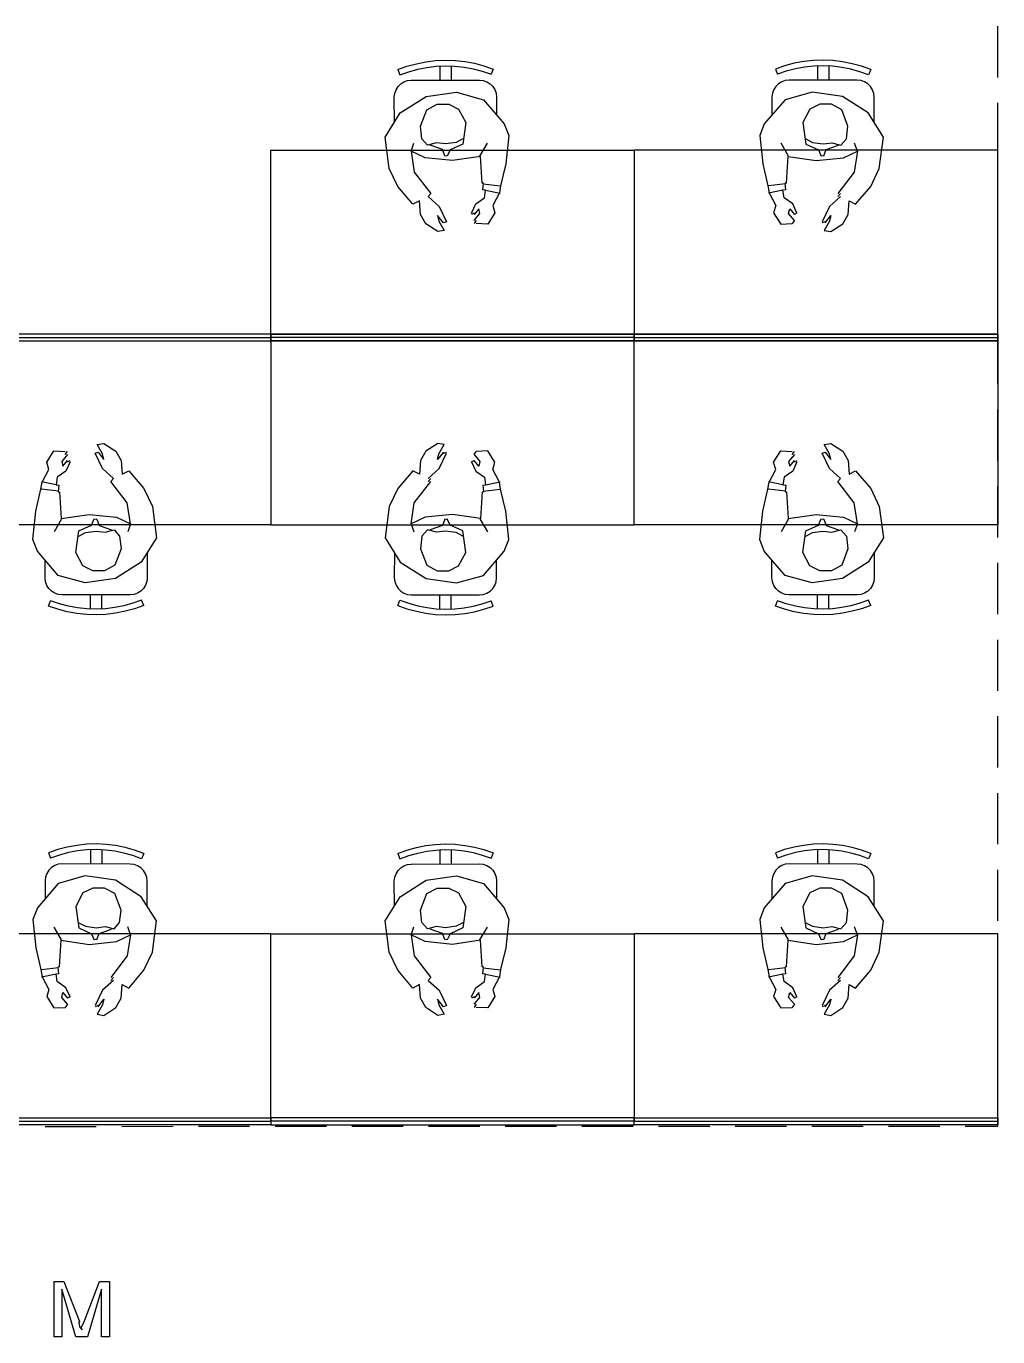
# Model space of a CAD drawing. Extents: x 0 to 23.4, y 0 to 16.5.
# Drawn here: x 6.685 to 7.807, y 8.225 to 9.739 of the extents above; entities that cross this region are included whole.
import ezdxf

# ---------------------------------------------------------------- set-up
doc = ezdxf.new("R2010")
doc.units = 0
doc.layers.get('0').update_dxf_attribs({"linetype": 'CONTINUOUS'})

msp = doc.modelspace()

# ---------------------------------------------------------------- linework, layer by layer
at = {"color": 0}
for points in [[(7.80746, 9.68001), (7.80746, 9.7391)], [(7.11431, 9.68892), (7.12489, 9.69276), (7.13579, 9.69581), (7.14686, 9.69803), (7.15804, 9.69937), (7.16932, 9.69993), (7.18061, 9.69954), (7.19185, 9.69835), (7.2029, 9.69629), (7.21382, 9.69336), (7.2245, 9.68967)], [(7.11681, 9.68283), (7.1269, 9.68653), (7.13732, 9.68946), (7.14789, 9.69157), (7.15858, 9.69288), (7.16932, 9.69336), (7.18012, 9.69303), (7.19081, 9.69185), (7.20144, 9.68989), (7.21186, 9.68713), (7.222, 9.6836)], [(7.16276, 9.69331), (7.16282, 9.67681)], [(7.17589, 9.69336), (7.17594, 9.67681)], [(7.2245, 9.68967), (7.222, 9.6836)], [(7.66069, 9.68892), (7.65013, 9.69276), (7.63926, 9.69581), (7.62819, 9.69803), (7.61697, 9.69937), (7.60568, 9.69993), (7.5944, 9.69954), (7.58322, 9.69835), (7.5721, 9.69629), (7.56119, 9.69336), (7.55057, 9.68967)], [(7.55057, 9.68967), (7.553, 9.6836)], [(7.65826, 9.68283), (7.64811, 9.68653), (7.63775, 9.68946), (7.62717, 9.69157), (7.61643, 9.69288), (7.60568, 9.69336), (7.59489, 9.69303), (7.58421, 9.69185), (7.57363, 9.68989), (7.56315, 9.68713), (7.553, 9.6836)], [(7.59913, 9.69336), (7.59907, 9.67681)], [(7.61225, 9.69331), (7.61219, 9.67681)], [(7.11029, 9.65701), (7.11079, 9.6614), (7.11225, 9.66558), (7.11458, 9.66932), (7.11768, 9.67242), (7.12142, 9.67475), (7.12554, 9.67622), (7.12993, 9.67676)], [(7.11431, 9.68892), (7.11681, 9.68283)], [(7.12993, 9.67676), (7.20865, 9.67692)], [(7.20865, 9.67692), (7.21306, 9.67643), (7.21724, 9.67497), (7.22097, 9.67264), (7.22407, 9.66954), (7.22646, 9.66581), (7.22792, 9.66163), (7.2284, 9.65728)], [(7.56635, 9.67692), (7.56196, 9.67643), (7.55778, 9.67497), (7.55404, 9.67264), (7.55094, 9.66954), (7.54861, 9.66581), (7.54715, 9.66163), (7.5466, 9.65728)], [(7.64507, 9.67676), (7.56635, 9.67692)], [(7.66471, 9.65701), (7.66422, 9.6614), (7.66282, 9.66558), (7.66043, 9.66932), (7.65733, 9.67242), (7.6536, 9.67475), (7.64947, 9.67622), (7.64507, 9.67676)], [(7.66069, 9.68892), (7.65826, 9.68283)], [(7.14714, 9.65804), (7.18212, 9.66292)], [(7.18212, 9.66292), (7.21337, 9.65424)], [(7.59289, 9.66292), (7.56168, 9.65424)], [(7.62787, 9.65804), (7.59289, 9.66292)], [(7.11035, 9.62804), (7.11029, 9.65701)], [(7.11719, 9.639), (7.14714, 9.65804)], [(7.14785, 9.64268), (7.15972, 9.64893)], [(7.15972, 9.64893), (7.17318, 9.64899)], [(7.17318, 9.64899), (7.18457, 9.64328)], [(7.21337, 9.65424), (7.23731, 9.62631)], [(7.2284, 9.65728), (7.22846, 9.63667)], [(7.56168, 9.65424), (7.53771, 9.62631)], [(7.5466, 9.65728), (7.54656, 9.63667)], [(7.60183, 9.64899), (7.59044, 9.64328)], [(7.61529, 9.64893), (7.60183, 9.64899)], [(7.62717, 9.64268), (7.61529, 9.64893)], [(7.65782, 9.639), (7.62787, 9.65804)], [(7.66465, 9.62804), (7.66471, 9.65701)], [(7.80746, 9.59147), (7.80746, 9.6505)], [(7.09978, 9.61106), (7.11719, 9.639)], [(7.14068, 9.62354), (7.14785, 9.64268)], [(7.18457, 9.64328), (7.19293, 9.62782)], [(7.59044, 9.64328), (7.58214, 9.62782)], [(7.63439, 9.62354), (7.62717, 9.64268)], [(7.67529, 9.61106), (7.65782, 9.639)], [(7.14225, 9.609), (7.14068, 9.62354)], [(7.19293, 9.62782), (7.18935, 9.60297)], [(7.23731, 9.62631), (7.24262, 9.61268)], [(7.53771, 9.62631), (7.53244, 9.61268)], [(7.58214, 9.62782), (7.58567, 9.60297)], [(7.63276, 9.609), (7.63439, 9.62354)], [(7.10449, 9.57487), (7.09978, 9.61106)], [(7.12978, 9.59489), (7.13292, 9.60411)], [(7.14871, 9.60183), (7.14225, 9.609)], [(7.15912, 9.60449), (7.14871, 9.60183)], [(7.16596, 9.59651), (7.15175, 9.60161)], [(7.16938, 9.60319), (7.15912, 9.60449)], [(7.18169, 9.60493), (7.16938, 9.60319)], [(7.18935, 9.60297), (7.17469, 9.59619)], [(7.18929, 9.60894), (7.18169, 9.60493)], [(7.20925, 9.58908), (7.21799, 9.60389)], [(7.24262, 9.61268), (7.23899, 9.58003)], [(7.53244, 9.61268), (7.53603, 9.58003)], [(7.56575, 9.58908), (7.55701, 9.60389)], [(7.58567, 9.60297), (7.60032, 9.59619)], [(7.58572, 9.60894), (7.59332, 9.60493)], [(7.59332, 9.60493), (7.60562, 9.60319)], [(7.60562, 9.60319), (7.61589, 9.60449)], [(7.60906, 9.59651), (7.62326, 9.60161)], [(7.61589, 9.60449), (7.62631, 9.60183)], [(7.62631, 9.60183), (7.63276, 9.609)], [(7.64524, 9.59489), (7.64208, 9.60411)], [(7.67057, 9.57487), (7.67529, 9.61106)], [(6.96761, 9.59603), (7.38753, 9.59603)], [(6.96761, 9.3795), (6.96761, 9.59603)], [(7.12978, 9.59489), (7.13336, 9.57047)], [(7.146, 9.58718), (7.12978, 9.59489)], [(7.17757, 9.58388), (7.146, 9.58718)], [(7.16868, 9.58951), (7.16596, 9.59651)], [(7.1715, 9.58951), (7.16868, 9.58914)], [(7.17469, 9.59619), (7.1715, 9.58914)], [(7.2099, 9.58871), (7.17757, 9.58388)], [(7.21169, 9.55778), (7.2099, 9.58871)], [(7.38753, 9.59603), (7.38753, 9.3795)], [(7.80746, 9.59603), (7.38753, 9.59603)], [(7.38753, 9.59603), (7.38753, 9.3795)], [(7.56332, 9.55778), (7.56511, 9.58871)], [(7.56511, 9.58871), (7.5975, 9.58388)], [(7.5975, 9.58388), (7.62907, 9.58718)], [(7.60032, 9.59619), (7.60351, 9.58914)], [(7.60639, 9.58951), (7.60351, 9.58914)], [(7.60639, 9.58951), (7.60906, 9.59651)], [(7.62907, 9.58718), (7.64524, 9.59489)], [(7.64524, 9.59489), (7.64165, 9.57047)], [(7.80746, 9.3795), (7.80746, 9.59603)], [(7.11415, 9.55399), (7.10449, 9.57487)], [(7.13336, 9.57047), (7.1524, 9.54568)], [(7.23899, 9.58003), (7.23312, 9.55474)], [(7.53603, 9.58003), (7.54189, 9.55474)], [(7.64165, 9.57047), (7.62267, 9.54568)], [(7.66086, 9.55399), (7.67057, 9.57487)], [(7.13183, 9.53353), (7.11415, 9.55399)], [(7.21332, 9.55778), (7.21169, 9.55761)], [(7.21246, 9.55003), (7.21332, 9.55761)], [(7.21294, 9.55701), (7.23264, 9.55464)], [(7.23312, 9.55474), (7.23182, 9.5465)], [(7.54189, 9.55474), (7.54318, 9.5465)], [(7.56207, 9.55701), (7.54243, 9.55464)], [(7.56332, 9.55778), (7.56168, 9.55761)], [(7.56256, 9.55003), (7.56168, 9.55761)], [(7.64324, 9.53353), (7.66086, 9.55399)], [(7.80746, 9.50287), (7.80746, 9.5619)], [(7.1524, 9.54568), (7.14942, 9.54238)], [(7.14942, 9.54238), (7.16217, 9.53097)], [(7.20449, 9.53386), (7.21451, 9.5409)], [(7.21571, 9.55003), (7.21246, 9.54969)], [(7.21451, 9.5409), (7.21571, 9.54969)], [(7.21571, 9.54969), (7.23247, 9.54611)], [(7.23182, 9.5465), (7.22407, 9.53196)], [(7.55931, 9.54969), (7.54254, 9.54611)], [(7.54318, 9.5465), (7.551, 9.53196)], [(7.56256, 9.55003), (7.55931, 9.54969)], [(7.56049, 9.5409), (7.55931, 9.54969)], [(7.57053, 9.53386), (7.56049, 9.5409)], [(7.6256, 9.54238), (7.6129, 9.53097)], [(7.6256, 9.54568), (7.62267, 9.54238)], [(7.13943, 9.53737), (7.13183, 9.53353)], [(7.1404, 9.52171), (7.13943, 9.53737)], [(7.16217, 9.53097), (7.17046, 9.51324)], [(7.19954, 9.52311), (7.20449, 9.53386)], [(7.20253, 9.52311), (7.19954, 9.52171)], [(7.2079, 9.52826), (7.20253, 9.52171)], [(7.20921, 9.52274), (7.2079, 9.52826)], [(7.22651, 9.52354), (7.21838, 9.51053)], [(7.22407, 9.53196), (7.22651, 9.52354)], [(7.551, 9.53196), (7.5485, 9.52354)], [(7.5485, 9.52354), (7.55664, 9.51053)], [(7.56581, 9.52274), (7.56711, 9.52826)], [(7.56711, 9.52826), (7.57249, 9.52171)], [(7.57547, 9.52311), (7.57053, 9.53386)], [(7.57547, 9.52311), (7.57249, 9.52171)], [(7.6129, 9.53097), (7.60454, 9.51324)], [(7.63465, 9.52171), (7.63564, 9.53737)], [(7.63564, 9.53737), (7.64324, 9.53353)], [(7.14675, 9.5109), (7.1404, 9.52171)], [(7.16054, 9.5019), (7.14675, 9.5109)], [(7.16032, 9.52051), (7.16183, 9.51389)], [(7.16704, 9.51193), (7.16032, 9.52051)], [(7.16183, 9.51389), (7.16803, 9.50315)], [(7.17046, 9.51324), (7.16704, 9.51193)], [(7.20253, 9.51481), (7.20921, 9.52274)], [(7.20497, 9.51481), (7.20253, 9.51113)], [(7.21838, 9.51053), (7.20497, 9.51113)], [(7.55664, 9.51053), (7.57004, 9.51113)], [(7.57249, 9.51481), (7.56581, 9.52274)], [(7.57249, 9.51481), (7.57004, 9.51113)], [(7.60796, 9.51324), (7.60454, 9.51193)], [(7.61317, 9.51389), (7.60699, 9.50315)], [(7.60796, 9.51193), (7.61469, 9.52051)], [(7.61469, 9.52051), (7.61317, 9.51389)], [(7.61447, 9.5019), (7.62825, 9.5109)], [(7.62825, 9.5109), (7.63465, 9.52171)], [(7.16803, 9.50315), (7.16054, 9.5019)], [(7.60699, 9.50315), (7.61447, 9.5019)], [(7.80746, 9.41428), (7.80746, 9.47336)], [(6.54769, 9.3795), (6.96761, 9.3795)], [(6.96761, 9.38346), (6.96761, 9.3795)], [(6.96761, 9.3795), (6.96761, 9.16297)], [(6.96761, 9.37554), (6.96761, 9.3795)], [(7.38753, 9.3795), (6.96761, 9.3795)], [(7.38753, 9.3795), (6.96761, 9.3795)], [(6.96761, 9.3795), (6.96761, 9.16297)], [(6.96761, 9.37554), (6.96761, 9.3795)], [(7.38753, 9.3795), (7.80746, 9.3795)], [(7.38753, 9.16297), (7.38753, 9.3795)], [(7.38753, 9.16297), (7.38753, 9.3795)], [(7.38753, 9.3795), (7.80746, 9.3795)], [(7.80746, 9.32574), (7.80746, 9.38476)], [(7.80746, 9.38346), (7.80746, 9.3795)], [(7.80746, 9.3795), (7.80746, 9.16297)], [(7.80746, 9.37554), (7.80746, 9.3795)], [(7.80746, 9.23714), (7.80746, 9.29617)], [(6.76714, 9.25586), (6.77463, 9.25711)], [(6.77333, 9.24511), (6.76714, 9.25586)], [(6.77463, 9.25711), (6.78842, 9.2481)], [(7.16054, 9.25711), (7.14675, 9.2481)], [(7.16803, 9.25586), (7.16054, 9.25711)], [(7.16183, 9.24511), (7.16803, 9.25586)], [(7.60699, 9.25586), (7.61447, 9.25711)], [(7.61317, 9.24511), (7.60699, 9.25586)], [(7.61447, 9.25711), (7.62825, 9.2481)], [(6.70865, 9.23546), (6.71679, 9.24849)], [(6.71115, 9.22706), (6.70865, 9.23546)], [(6.71679, 9.24849), (6.73019, 9.24789)], [(6.73264, 9.24419), (6.72597, 9.23628)], [(6.72597, 9.23628), (6.72726, 9.23074)], [(6.72726, 9.23074), (6.73264, 9.23731)], [(6.73019, 9.24419), (6.73264, 9.24789)], [(6.73562, 9.23589), (6.73068, 9.22515)], [(6.73264, 9.23589), (6.73562, 9.23731)], [(6.76471, 9.24576), (6.76812, 9.24707)], [(6.77306, 9.22803), (6.76471, 9.24576)], [(6.76812, 9.24707), (6.77485, 9.2385)], [(6.77485, 9.2385), (6.77333, 9.24511)], [(6.78842, 9.2481), (6.79482, 9.23731)], [(6.79482, 9.23731), (6.79574, 9.22162)], [(7.1404, 9.23731), (7.13943, 9.22162)], [(7.14675, 9.2481), (7.1404, 9.23731)], [(7.16704, 9.24707), (7.16032, 9.2385)], [(7.16032, 9.2385), (7.16183, 9.24511)], [(7.16217, 9.22803), (7.17046, 9.24576)], [(7.16704, 9.24576), (7.17046, 9.24707)], [(7.19954, 9.23589), (7.20253, 9.23731)], [(7.19954, 9.23589), (7.20449, 9.22515)], [(7.20253, 9.24419), (7.20497, 9.24789)], [(7.20253, 9.24419), (7.20921, 9.23628)], [(7.2079, 9.23074), (7.20253, 9.23731)], [(7.21838, 9.24849), (7.20497, 9.24789)], [(7.20921, 9.23628), (7.2079, 9.23074)], [(7.22651, 9.23546), (7.21838, 9.24849)], [(7.22407, 9.22706), (7.22651, 9.23546)], [(7.5485, 9.23546), (7.55664, 9.24849)], [(7.551, 9.22706), (7.5485, 9.23546)], [(7.55664, 9.24849), (7.57004, 9.24789)], [(7.57249, 9.24419), (7.56581, 9.23628)], [(7.56581, 9.23628), (7.56711, 9.23074)], [(7.56711, 9.23074), (7.57249, 9.23731)], [(7.57004, 9.24419), (7.57249, 9.24789)], [(7.57547, 9.23589), (7.57053, 9.22515)], [(7.57249, 9.23589), (7.57547, 9.23731)], [(7.60454, 9.24576), (7.60796, 9.24707)], [(7.6129, 9.22803), (7.60454, 9.24576)], [(7.60796, 9.24707), (7.61469, 9.2385)], [(7.61469, 9.2385), (7.61317, 9.24511)], [(7.62825, 9.2481), (7.63465, 9.23731)], [(7.63465, 9.23731), (7.63564, 9.22162)], [(6.70335, 9.21251), (6.71115, 9.22706)], [(6.73068, 9.22515), (6.72065, 9.2181)], [(6.78575, 9.21664), (6.77306, 9.22803)], [(6.79574, 9.22162), (6.80339, 9.22547)], [(6.80339, 9.22547), (6.82101, 9.20503)], [(7.13183, 9.22547), (7.11415, 9.20503)], [(7.13943, 9.22162), (7.13183, 9.22547)], [(7.14942, 9.21664), (7.16217, 9.22803)], [(7.20449, 9.22515), (7.21451, 9.2181)], [(7.23182, 9.21251), (7.22407, 9.22706)], [(7.54318, 9.21251), (7.551, 9.22706)], [(7.57053, 9.22515), (7.56049, 9.2181)], [(7.6256, 9.21664), (7.6129, 9.22803)], [(7.63564, 9.22162), (7.64324, 9.22547)], [(7.64324, 9.22547), (7.66086, 9.20503)], [(6.70204, 9.20426), (6.70335, 9.21251)], [(6.71946, 9.20931), (6.70269, 9.21289)], [(6.72065, 9.2181), (6.71946, 9.20931)], [(6.71946, 9.20899), (6.72271, 9.20931)], [(6.72271, 9.20899), (6.72185, 9.20139)], [(6.78282, 9.21332), (6.78575, 9.21664)], [(6.80181, 9.18853), (6.78282, 9.21332)], [(6.82101, 9.20503), (6.83074, 9.18414)], [(7.11415, 9.20503), (7.10449, 9.18414)], [(7.13336, 9.18853), (7.1524, 9.21332)], [(7.14942, 9.21332), (7.1524, 9.21664)], [(7.21246, 9.20899), (7.21571, 9.20931)], [(7.21246, 9.20899), (7.21332, 9.20139)], [(7.21451, 9.2181), (7.21571, 9.20931)], [(7.21571, 9.20931), (7.23247, 9.21289)], [(7.23312, 9.20426), (7.23182, 9.21251)], [(7.54189, 9.20426), (7.54318, 9.21251)], [(7.55931, 9.20931), (7.54258, 9.21289)], [(7.56049, 9.2181), (7.55931, 9.20931)], [(7.55931, 9.20899), (7.56256, 9.20931)], [(7.56256, 9.20899), (7.56168, 9.20139)], [(7.62267, 9.21332), (7.6256, 9.21664)], [(7.64165, 9.18853), (7.62267, 9.21332)], [(7.66086, 9.20503), (7.67057, 9.18414)], [(7.80746, 9.14854), (7.80746, 9.20762)], [(6.69618, 9.17899), (6.70204, 9.20426)], [(6.72222, 9.20199), (6.70258, 9.20438)], [(6.72185, 9.20122), (6.72347, 9.20139)], [(6.72347, 9.20122), (6.72526, 9.17031)], [(7.21169, 9.20122), (7.2099, 9.17031)], [(7.21169, 9.20122), (7.21332, 9.20139)], [(7.21294, 9.20199), (7.23264, 9.20438)], [(7.23899, 9.17899), (7.23312, 9.20426)], [(7.53603, 9.17899), (7.54189, 9.20426)], [(7.56207, 9.20199), (7.54243, 9.20438)], [(7.56168, 9.20122), (7.56332, 9.20139)], [(7.56332, 9.20122), (7.56511, 9.17031)], [(6.6926, 9.14632), (6.69618, 9.17899)], [(6.72526, 9.17031), (6.75765, 9.17513)], [(6.75765, 9.17513), (6.78917, 9.17182)], [(6.80539, 9.16411), (6.80181, 9.18853)], [(6.83074, 9.18414), (6.83539, 9.14794)], [(7.10449, 9.18414), (7.09978, 9.14794)], [(7.12978, 9.16411), (7.13336, 9.18853)], [(7.17757, 9.17513), (7.146, 9.17182)], [(7.2099, 9.17031), (7.17757, 9.17513)], [(7.24262, 9.14632), (7.23899, 9.17899)], [(7.53244, 9.14632), (7.53603, 9.17899)], [(7.56511, 9.17031), (7.5975, 9.17513)], [(7.5975, 9.17513), (7.62907, 9.17182)], [(7.64524, 9.16411), (7.64165, 9.18853)], [(7.67057, 9.18414), (7.67529, 9.14794)], [(6.96761, 9.16297), (6.54769, 9.16297)], [(6.72592, 9.16992), (6.71718, 9.15511)], [(6.74582, 9.15603), (6.76047, 9.16282)], [(6.76047, 9.16282), (6.76367, 9.16986)], [(6.76367, 9.16949), (6.76654, 9.16986)], [(6.76654, 9.16949), (6.76921, 9.16249)], [(6.76921, 9.16249), (6.78342, 9.15739)], [(6.78917, 9.17182), (6.80539, 9.16411)], [(6.80539, 9.16411), (6.80225, 9.15489)], [(6.96761, 9.16297), (7.38753, 9.16297)], [(7.146, 9.17182), (7.12978, 9.16411)], [(7.12978, 9.16411), (7.13292, 9.15489)], [(7.16596, 9.16249), (7.15175, 9.15739)], [(7.16868, 9.16949), (7.16596, 9.16249)], [(7.16868, 9.16949), (7.1715, 9.16986)], [(7.17469, 9.16282), (7.1715, 9.16986)], [(7.18935, 9.15603), (7.17469, 9.16282)], [(7.20925, 9.16992), (7.21799, 9.15511)], [(7.80746, 9.16297), (7.38753, 9.16297)], [(7.56575, 9.16992), (7.55701, 9.15511)], [(7.58567, 9.15603), (7.60032, 9.16282)], [(7.60032, 9.16282), (7.60351, 9.16986)], [(7.60351, 9.16949), (7.60639, 9.16986)], [(7.60639, 9.16949), (7.60906, 9.16249)], [(7.60906, 9.16249), (7.62326, 9.15739)], [(7.62907, 9.17182), (7.64524, 9.16411)], [(7.64524, 9.16411), (7.64208, 9.15489)], [(6.69786, 9.13271), (6.6926, 9.14632)], [(6.74224, 9.13118), (6.74582, 9.15603)], [(6.74588, 9.15007), (6.75347, 9.15408)], [(6.75347, 9.15408), (6.76579, 9.15582)], [(6.76579, 9.15582), (6.77604, 9.15451)], [(6.77604, 9.15451), (6.78646, 9.15717)], [(6.78646, 9.15717), (6.79292, 9.15001)], [(6.79292, 9.15001), (6.79454, 9.13547)], [(6.83539, 9.14794), (6.81799, 9.12001)], [(7.09978, 9.14794), (7.11719, 9.12001)], [(7.14225, 9.15001), (7.14068, 9.13547)], [(7.14871, 9.15717), (7.14225, 9.15001)], [(7.15912, 9.15451), (7.14871, 9.15717)], [(7.16938, 9.15582), (7.15912, 9.15451)], [(7.18169, 9.15408), (7.16938, 9.15582)], [(7.18929, 9.15007), (7.18169, 9.15408)], [(7.19293, 9.13118), (7.18935, 9.15603)], [(7.23731, 9.13271), (7.24262, 9.14632)], [(7.53771, 9.13271), (7.53244, 9.14632)], [(7.58214, 9.13118), (7.58567, 9.15603)], [(7.58572, 9.15007), (7.59332, 9.15408)], [(7.59332, 9.15408), (7.60562, 9.15582)], [(7.60562, 9.15582), (7.61589, 9.15451)], [(7.61589, 9.15451), (7.62631, 9.15717)], [(7.62631, 9.15717), (7.63276, 9.15001)], [(7.63276, 9.15001), (7.63439, 9.13547)], [(7.67529, 9.14794), (7.65782, 9.12001)], [(6.72185, 9.10476), (6.69786, 9.13271)], [(6.7506, 9.11572), (6.74224, 9.13118)], [(6.79454, 9.13547), (6.78733, 9.11632)], [(6.82482, 9.13097), (6.82487, 9.102)], [(7.11035, 9.13097), (7.11029, 9.102)], [(7.14068, 9.13547), (7.14785, 9.11632)], [(7.18457, 9.11572), (7.19293, 9.13118)], [(7.21337, 9.10476), (7.23731, 9.13271)], [(7.56168, 9.10476), (7.53771, 9.13271)], [(7.59044, 9.11572), (7.58214, 9.13118)], [(7.63439, 9.13547), (7.62717, 9.11632)], [(7.66465, 9.13097), (7.66471, 9.102)], [(6.70676, 9.10172), (6.70671, 9.12235)], [(6.76199, 9.11003), (6.7506, 9.11572)], [(6.78733, 9.11632), (6.77544, 9.11008)], [(6.81799, 9.12001), (6.78803, 9.10097)], [(7.11719, 9.12001), (7.14714, 9.10097)], [(7.14785, 9.11632), (7.15972, 9.11008)], [(7.17318, 9.11003), (7.18457, 9.11572)], [(7.2284, 9.10172), (7.22846, 9.12235)], [(7.5466, 9.10172), (7.54656, 9.12235)], [(7.60183, 9.11003), (7.59044, 9.11572)], [(7.62717, 9.11632), (7.61529, 9.11008)], [(7.65782, 9.12001), (7.62787, 9.10097)], [(7.80746, 9.06), (7.80746, 9.11903)], [(6.72651, 9.08208), (6.72211, 9.08257), (6.71793, 9.08404), (6.71419, 9.08637), (6.7111, 9.08946), (6.70871, 9.09321), (6.70725, 9.09739), (6.70676, 9.10172)], [(6.75304, 9.09608), (6.72185, 9.10476)], [(6.78803, 9.10097), (6.75304, 9.09608)], [(6.77544, 9.11008), (6.76199, 9.11003)], [(6.82487, 9.102), (6.82438, 9.0976), (6.82292, 9.09343), (6.82058, 9.08968), (6.81749, 9.08658), (6.81375, 9.08425), (6.80963, 9.08279), (6.80524, 9.08225)], [(7.11029, 9.102), (7.11079, 9.0976), (7.11225, 9.09343), (7.11458, 9.08968), (7.11768, 9.08658), (7.12142, 9.08425), (7.12554, 9.08279), (7.12993, 9.08225)], [(7.14714, 9.10097), (7.18212, 9.09608)], [(7.15972, 9.11008), (7.17318, 9.11003)], [(7.18212, 9.09608), (7.21337, 9.10476)], [(7.20865, 9.08208), (7.21306, 9.08257), (7.21724, 9.08404), (7.22097, 9.08637), (7.22407, 9.08946), (7.22646, 9.09321), (7.22792, 9.09739), (7.2284, 9.10172)], [(7.56635, 9.08208), (7.56196, 9.08257), (7.55778, 9.08404), (7.55404, 9.08637), (7.55094, 9.08946), (7.54861, 9.09321), (7.54715, 9.09739), (7.5466, 9.10172)], [(7.59289, 9.09608), (7.56168, 9.10476)], [(7.62787, 9.10097), (7.59289, 9.09608)], [(7.61529, 9.11008), (7.60183, 9.11003)], [(7.66471, 9.102), (7.66422, 9.0976), (7.66282, 9.09343), (7.66043, 9.08968), (7.65733, 9.08658), (7.6536, 9.08425), (7.64947, 9.08279), (7.64507, 9.08225)], [(6.71067, 9.06933), (6.71317, 9.07542)], [(6.82086, 9.0701), (6.81028, 9.06625), (6.79937, 9.06321), (6.78831, 9.06099), (6.77713, 9.05963), (6.76585, 9.05908), (6.75456, 9.05946), (6.74333, 9.06065), (6.73226, 9.06272), (6.72136, 9.06565), (6.71067, 9.06933)], [(6.81836, 9.07617), (6.80826, 9.07249), (6.79785, 9.06956), (6.78733, 9.06743), (6.77658, 9.06614), (6.76585, 9.06565), (6.75504, 9.06597), (6.74436, 9.06717), (6.73372, 9.06912), (6.72331, 9.07189), (6.71317, 9.07542)], [(6.80524, 9.08225), (6.72651, 9.08208)], [(6.75928, 9.06565), (6.75922, 9.08219)], [(6.7724, 9.06569), (6.77235, 9.08219)], [(6.82086, 9.0701), (6.81836, 9.07617)], [(7.11431, 9.0701), (7.11681, 9.07617)], [(7.11431, 9.0701), (7.12489, 9.06625), (7.13579, 9.06321), (7.14686, 9.06099), (7.15804, 9.05963), (7.16932, 9.05908), (7.18061, 9.05946), (7.19185, 9.06065), (7.2029, 9.06272), (7.21382, 9.06565), (7.2245, 9.06933)], [(7.11681, 9.07617), (7.1269, 9.07249), (7.13732, 9.06956), (7.14789, 9.06743), (7.15858, 9.06614), (7.16932, 9.06565), (7.18012, 9.06597), (7.19081, 9.06717), (7.20144, 9.06912), (7.21186, 9.07189), (7.222, 9.07542)], [(7.12993, 9.08225), (7.20865, 9.08208)], [(7.16276, 9.06569), (7.16282, 9.08219)], [(7.17589, 9.06565), (7.17594, 9.08219)], [(7.2245, 9.06933), (7.222, 9.07542)], [(7.55057, 9.06933), (7.553, 9.07542)], [(7.66069, 9.0701), (7.65013, 9.06625), (7.63926, 9.06321), (7.62819, 9.06099), (7.61697, 9.05963), (7.60568, 9.05908), (7.5944, 9.05946), (7.58322, 9.06065), (7.5721, 9.06272), (7.56119, 9.06565), (7.55057, 9.06933)], [(7.65826, 9.07617), (7.64811, 9.07249), (7.63775, 9.06956), (7.62717, 9.06743), (7.61649, 9.06614), (7.60568, 9.06565), (7.59489, 9.06597), (7.58421, 9.06717), (7.57363, 9.06912), (7.56315, 9.07189), (7.553, 9.07542)], [(7.64507, 9.08225), (7.56635, 9.08208)], [(7.59913, 9.06565), (7.59907, 9.08219)], [(7.61225, 9.06569), (7.61219, 9.08219)], [(7.66069, 9.0701), (7.65826, 9.07617)], [(7.80746, 8.9714), (7.80746, 9.03043)], [(7.80746, 8.88282), (7.80746, 8.94189)], [(7.80746, 8.79428), (7.80746, 8.85331)], [(6.82086, 8.78342), (6.81028, 8.78733), (6.79937, 8.79036), (6.78831, 8.79258), (6.77713, 8.79394), (6.76585, 8.79443), (6.75456, 8.79411), (6.74333, 8.79286), (6.73226, 8.79081), (6.72136, 8.78792), (6.71067, 8.78418)], [(6.71067, 8.78418), (6.71317, 8.7781)], [(6.81836, 8.77735), (6.80826, 8.78103), (6.79785, 8.78396), (6.78733, 8.78608), (6.77658, 8.78737), (6.76585, 8.78787), (6.75504, 8.78754), (6.74436, 8.7864), (6.73372, 8.78444), (6.72331, 8.78168), (6.71317, 8.7781)], [(6.75928, 8.78787), (6.75922, 8.77138)], [(6.7724, 8.78787), (6.77235, 8.77138)], [(6.82086, 8.78342), (6.81836, 8.77735)], [(7.11431, 8.78342), (7.12489, 8.78733), (7.13579, 8.79036), (7.14686, 8.79258), (7.15804, 8.79394), (7.16932, 8.79443), (7.18061, 8.79411), (7.19185, 8.79286), (7.2029, 8.79081), (7.21382, 8.78792), (7.2245, 8.78418)], [(7.11431, 8.78342), (7.11681, 8.77735)], [(7.11681, 8.77735), (7.1269, 8.78103), (7.13732, 8.78396), (7.14789, 8.78608), (7.15858, 8.78737), (7.16932, 8.78787), (7.18012, 8.78754), (7.19081, 8.7864), (7.20144, 8.78444), (7.21186, 8.78168), (7.222, 8.7781)], [(7.16276, 8.78787), (7.16282, 8.77138)], [(7.17589, 8.78787), (7.17594, 8.77138)], [(7.2245, 8.78418), (7.222, 8.7781)], [(7.66069, 8.78342), (7.65013, 8.78733), (7.63926, 8.79036), (7.62819, 8.79258), (7.61697, 8.79394), (7.60568, 8.79443), (7.5944, 8.79411), (7.58322, 8.79286), (7.5721, 8.79081), (7.56119, 8.78792), (7.55057, 8.78418)], [(7.55057, 8.78418), (7.553, 8.7781)], [(7.65826, 8.77735), (7.64811, 8.78103), (7.63775, 8.78396), (7.62717, 8.78608), (7.61643, 8.78737), (7.60568, 8.78787), (7.59489, 8.78754), (7.58421, 8.7864), (7.57357, 8.78444), (7.56315, 8.78168), (7.553, 8.7781)], [(7.59913, 8.78787), (7.59907, 8.77138)], [(7.61225, 8.78787), (7.61219, 8.77138)], [(7.66069, 8.78342), (7.65826, 8.77735)], [(6.72651, 8.77143), (6.72211, 8.77094), (6.71793, 8.76953), (6.71419, 8.76719), (6.7111, 8.76406), (6.70871, 8.76036), (6.70725, 8.75618), (6.70676, 8.75179)], [(6.80524, 8.77126), (6.72651, 8.77143)], [(6.82487, 8.75157), (6.82438, 8.75592), (6.82292, 8.7601), (6.82058, 8.76383), (6.81749, 8.76699), (6.81375, 8.76932), (6.80963, 8.77078), (6.80524, 8.77126)], [(7.11029, 8.75157), (7.11079, 8.75592), (7.11225, 8.7601), (7.11458, 8.76383), (7.11768, 8.76699), (7.12142, 8.76932), (7.12554, 8.77078), (7.12993, 8.77126)], [(7.12993, 8.77126), (7.20865, 8.77143)], [(7.20865, 8.77143), (7.21306, 8.77094), (7.21724, 8.76953), (7.22097, 8.76719), (7.22407, 8.76406), (7.22646, 8.76036), (7.22792, 8.75618), (7.2284, 8.75179)], [(7.56635, 8.77143), (7.56196, 8.77094), (7.55778, 8.76953), (7.55404, 8.76719), (7.55094, 8.76406), (7.54861, 8.76036), (7.54715, 8.75618), (7.5466, 8.75179)], [(7.64507, 8.77126), (7.56635, 8.77143)], [(7.66471, 8.75157), (7.66422, 8.75592), (7.66282, 8.7601), (7.66043, 8.76383), (7.65733, 8.76699), (7.6536, 8.76932), (7.64947, 8.77078), (7.64507, 8.77126)], [(6.70676, 8.75179), (6.70671, 8.73118)], [(6.75304, 8.75749), (6.72185, 8.74875)], [(6.78803, 8.75261), (6.75304, 8.75749)], [(6.81799, 8.7335), (6.78803, 8.75261)], [(6.82482, 8.7226), (6.82487, 8.75157)], [(7.11035, 8.7226), (7.11029, 8.75157)], [(7.11719, 8.7335), (7.14714, 8.75261)], [(7.14714, 8.75261), (7.18212, 8.75749)], [(7.18212, 8.75749), (7.21337, 8.74875)], [(7.2284, 8.75179), (7.22846, 8.73118)], [(7.5466, 8.75179), (7.54656, 8.73118)], [(7.59289, 8.75749), (7.56168, 8.74875)], [(7.62787, 8.75261), (7.59289, 8.75749)], [(7.65782, 8.7335), (7.62787, 8.75261)], [(7.66465, 8.7226), (7.66471, 8.75157)], [(7.80746, 8.70568), (7.80746, 8.76471)], [(6.72185, 8.74875), (6.69786, 8.72086)], [(6.7506, 8.73785), (6.74224, 8.72233)], [(6.76199, 8.74349), (6.7506, 8.73785)], [(6.77544, 8.74349), (6.76199, 8.74349)], [(6.78733, 8.73725), (6.77544, 8.74349)], [(6.79454, 8.7181), (6.78733, 8.73725)], [(7.14068, 8.7181), (7.14785, 8.73725)], [(7.14785, 8.73725), (7.15972, 8.74349)], [(7.15972, 8.74349), (7.17318, 8.74349)], [(7.17318, 8.74349), (7.18457, 8.73785)], [(7.18457, 8.73785), (7.19293, 8.72233)], [(7.21337, 8.74875), (7.23731, 8.72086)], [(7.56168, 8.74875), (7.53771, 8.72086)], [(7.59044, 8.73785), (7.58214, 8.72233)], [(7.60183, 8.74349), (7.59044, 8.73785)], [(7.61529, 8.74349), (7.60183, 8.74349)], [(7.62717, 8.73725), (7.61529, 8.74349)], [(7.63439, 8.7181), (7.62717, 8.73725)], [(6.69786, 8.72086), (6.6926, 8.70719)], [(6.74224, 8.72233), (6.74582, 8.69749)], [(6.83539, 8.70557), (6.81799, 8.7335)], [(7.09978, 8.70557), (7.11719, 8.7335)], [(7.19293, 8.72233), (7.18935, 8.69754)], [(7.23731, 8.72086), (7.24262, 8.70719)], [(7.53771, 8.72086), (7.53244, 8.70719)], [(7.58214, 8.72233), (7.58567, 8.69749)], [(7.67529, 8.70557), (7.65782, 8.7335)], [(6.6926, 8.70719), (6.69618, 8.67453)], [(6.79292, 8.70356), (6.79454, 8.7181)], [(6.83074, 8.66938), (6.83539, 8.70557)], [(7.10444, 8.66938), (7.09978, 8.70557)], [(7.14225, 8.70356), (7.14068, 8.7181)], [(7.24262, 8.70719), (7.23899, 8.67453)], [(7.53244, 8.70719), (7.53603, 8.67453)], [(7.63276, 8.70356), (7.63439, 8.7181)], [(7.67057, 8.66938), (7.67529, 8.70557)], [(6.96761, 8.69054), (6.54769, 8.69054)], [(6.72592, 8.6836), (6.71718, 8.69846)], [(6.74582, 8.69749), (6.76047, 8.69069)], [(6.74588, 8.70344), (6.75347, 8.69943)], [(6.75347, 8.69943), (6.76579, 8.69769)], [(6.76047, 8.69069), (6.76367, 8.68371)], [(6.76579, 8.69769), (6.77604, 8.69906)], [(6.76654, 8.68408), (6.76921, 8.69108)], [(6.76921, 8.69108), (6.78342, 8.69618)], [(6.77604, 8.69906), (6.78646, 8.69635)], [(6.78646, 8.69635), (6.79292, 8.70356)], [(6.80539, 8.68946), (6.80225, 8.69868)], [(6.96761, 8.47407), (6.96761, 8.69054)], [(6.96761, 8.69054), (7.38753, 8.69054)], [(6.96761, 8.47407), (6.96761, 8.69054)], [(7.12978, 8.68946), (7.13292, 8.69868)], [(7.14871, 8.69635), (7.14225, 8.70356)], [(7.15912, 8.69906), (7.14871, 8.69635)], [(7.16596, 8.69108), (7.15175, 8.69618)], [(7.16938, 8.69769), (7.15912, 8.69906)], [(7.16868, 8.68408), (7.16596, 8.69108)], [(7.18169, 8.69943), (7.16938, 8.69769)], [(7.17469, 8.69069), (7.1715, 8.68371)], [(7.18935, 8.69754), (7.17469, 8.69069)], [(7.18929, 8.70344), (7.18169, 8.69943)], [(7.20925, 8.6836), (7.21799, 8.69846)], [(7.38753, 8.69054), (7.38753, 8.47407)], [(7.80746, 8.69054), (7.38753, 8.69054)], [(7.38753, 8.69054), (7.38753, 8.47407)], [(7.56575, 8.6836), (7.55701, 8.69846)], [(7.58567, 8.69749), (7.60032, 8.69069)], [(7.58572, 8.70344), (7.59332, 8.69943)], [(7.59332, 8.69943), (7.60562, 8.69769)], [(7.60032, 8.69069), (7.60351, 8.68371)], [(7.60562, 8.69769), (7.61589, 8.69906)], [(7.60639, 8.68408), (7.60906, 8.69108)], [(7.60906, 8.69108), (7.62326, 8.69618)], [(7.61589, 8.69906), (7.62631, 8.69635)], [(7.62631, 8.69635), (7.63276, 8.70356)], [(7.64524, 8.68946), (7.64208, 8.69868)], [(7.80746, 8.47407), (7.80746, 8.69054)], [(6.72347, 8.65235), (6.72526, 8.68321)], [(6.72526, 8.68321), (6.75765, 8.67839)], [(6.75765, 8.67839), (6.78917, 8.68175)], [(6.76654, 8.68408), (6.76367, 8.68371)], [(6.78917, 8.68175), (6.80539, 8.68946)], [(6.80539, 8.68946), (6.80181, 8.66504)], [(7.12978, 8.68946), (7.13336, 8.66504)], [(7.146, 8.68175), (7.12978, 8.68946)], [(7.17757, 8.67839), (7.146, 8.68175)], [(7.1715, 8.68408), (7.16868, 8.68371)], [(7.2099, 8.68321), (7.17757, 8.67839)], [(7.21169, 8.65235), (7.2099, 8.68321)], [(7.56332, 8.65235), (7.56511, 8.68321)], [(7.56511, 8.68321), (7.5975, 8.67839)], [(7.5975, 8.67839), (7.62907, 8.68175)], [(7.60639, 8.68408), (7.60351, 8.68371)], [(7.62907, 8.68175), (7.64524, 8.68946)], [(7.64524, 8.68946), (7.64165, 8.66504)], [(7.80746, 8.61708), (7.80746, 8.67617)], [(6.69618, 8.67453), (6.70204, 8.64931)], [(6.80181, 8.66504), (6.78282, 8.64025)], [(6.82101, 8.64854), (6.83074, 8.66938)], [(7.11415, 8.64854), (7.10444, 8.66938)], [(7.13336, 8.66504), (7.1524, 8.64025)], [(7.23899, 8.67453), (7.23312, 8.64931)], [(7.53603, 8.67453), (7.54189, 8.64931)], [(7.64165, 8.66504), (7.62267, 8.64025)], [(7.66086, 8.64854), (7.67057, 8.66938)], [(6.70204, 8.64931), (6.70335, 8.64106)], [(6.72222, 8.65153), (6.70253, 8.64919)], [(6.72347, 8.65235), (6.72185, 8.65218)], [(6.72271, 8.64453), (6.72185, 8.65218)], [(6.80339, 8.62804), (6.82101, 8.64854)], [(7.13183, 8.62804), (7.11415, 8.64854)], [(7.21332, 8.65235), (7.21169, 8.65218)], [(7.21246, 8.64453), (7.21332, 8.65218)], [(7.21294, 8.65153), (7.23264, 8.64919)], [(7.23312, 8.64931), (7.23182, 8.64106)], [(7.54189, 8.64931), (7.54318, 8.64106)], [(7.56207, 8.65153), (7.54243, 8.64919)], [(7.56332, 8.65235), (7.56168, 8.65218)], [(7.56256, 8.64453), (7.56168, 8.65218)], [(7.64324, 8.62804), (7.66086, 8.64854)], [(6.71946, 8.64421), (6.70269, 8.64068)], [(6.70335, 8.64106), (6.71115, 8.62651)], [(6.72271, 8.64453), (6.71946, 8.64421)], [(6.72065, 8.63547), (6.71946, 8.64421)], [(6.73068, 8.62836), (6.72065, 8.63547)], [(6.78575, 8.63687), (6.773, 8.62549)], [(6.78575, 8.64025), (6.78282, 8.63687)], [(6.79482, 8.61621), (6.79574, 8.63194)], [(6.79574, 8.63194), (6.80339, 8.62804)], [(7.13943, 8.63194), (7.13183, 8.62804)], [(7.1404, 8.61621), (7.13943, 8.63194)], [(7.1524, 8.64025), (7.14942, 8.63687)], [(7.14942, 8.63687), (7.16217, 8.62549)], [(7.20449, 8.62836), (7.21451, 8.63547)], [(7.21571, 8.64453), (7.21246, 8.64421)], [(7.21451, 8.63547), (7.21571, 8.64421)], [(7.21571, 8.64421), (7.23247, 8.64068)], [(7.23182, 8.64106), (7.22407, 8.62651)], [(7.55931, 8.64421), (7.54254, 8.64068)], [(7.54318, 8.64106), (7.551, 8.62651)], [(7.56256, 8.64453), (7.55931, 8.64421)], [(7.56049, 8.63547), (7.55931, 8.64421)], [(7.57053, 8.62836), (7.56049, 8.63547)], [(7.6256, 8.63687), (7.6129, 8.62549)], [(7.6256, 8.64025), (7.62267, 8.63687)], [(7.63465, 8.61621), (7.63564, 8.63194)], [(7.63564, 8.63194), (7.64324, 8.62804)], [(6.71115, 8.62651), (6.70865, 8.61806)], [(6.70865, 8.61806), (6.71679, 8.60504)], [(6.72597, 8.61724), (6.72726, 8.62278)], [(6.73264, 8.60932), (6.72597, 8.61724)], [(6.72726, 8.62278), (6.73264, 8.61621)], [(6.73562, 8.61768), (6.73068, 8.62836)], [(6.73562, 8.61768), (6.73264, 8.61621)], [(6.773, 8.62549), (6.76471, 8.60781)], [(6.76812, 8.60644), (6.77485, 8.61501)], [(6.77485, 8.61501), (6.77333, 8.60846)], [(6.78842, 8.60542), (6.79482, 8.61621)], [(7.14675, 8.60542), (7.1404, 8.61621)], [(7.16032, 8.61501), (7.16183, 8.60846)], [(7.16704, 8.60644), (7.16032, 8.61501)], [(7.16217, 8.62549), (7.17046, 8.60781)], [(7.19954, 8.61768), (7.20449, 8.62836)], [(7.20253, 8.61768), (7.19954, 8.61621)], [(7.2079, 8.62278), (7.20253, 8.61621)], [(7.20253, 8.60932), (7.20921, 8.61724)], [(7.20921, 8.61724), (7.2079, 8.62278)], [(7.22651, 8.61806), (7.21838, 8.60504)], [(7.22407, 8.62651), (7.22651, 8.61806)], [(7.551, 8.62651), (7.5485, 8.61806)], [(7.5485, 8.61806), (7.55664, 8.60504)], [(7.56581, 8.61724), (7.56711, 8.62278)], [(7.57249, 8.60932), (7.56581, 8.61724)], [(7.56711, 8.62278), (7.57249, 8.61621)], [(7.57547, 8.61768), (7.57053, 8.62836)], [(7.57547, 8.61768), (7.57249, 8.61621)], [(7.6129, 8.62549), (7.60454, 8.60781)], [(7.60796, 8.60644), (7.61469, 8.61501)], [(7.61469, 8.61501), (7.61317, 8.60846)], [(7.62825, 8.60542), (7.63465, 8.61621)], [(6.71679, 8.60504), (6.73019, 8.60562)], [(6.73264, 8.60932), (6.73019, 8.60562)], [(6.76812, 8.60781), (6.76471, 8.60644)], [(6.77333, 8.60846), (6.76714, 8.59765)], [(6.77463, 8.59646), (6.78842, 8.60542)], [(7.16054, 8.59646), (7.14675, 8.60542)], [(7.16183, 8.60846), (7.16803, 8.59765)], [(7.17046, 8.60781), (7.16704, 8.60644)], [(7.20497, 8.60932), (7.20253, 8.60562)], [(7.21838, 8.60504), (7.20497, 8.60562)], [(7.55664, 8.60504), (7.57004, 8.60562)], [(7.57249, 8.60932), (7.57004, 8.60562)], [(7.60796, 8.60781), (7.60454, 8.60644)], [(7.61317, 8.60846), (7.60699, 8.59765)], [(7.61447, 8.59646), (7.62825, 8.60542)], [(6.76714, 8.59765), (6.77463, 8.59646)], [(7.16803, 8.59765), (7.16054, 8.59646)], [(7.60699, 8.59765), (7.61447, 8.59646)], [(7.80746, 8.52854), (7.80746, 8.58757)], [(7.80746, 8.46924), (7.80746, 8.49897)], [(6.54769, 8.47407), (6.96761, 8.47407)], [(6.766, 8.46783), (6.70692, 8.46778)], [(6.8546, 8.46788), (6.79551, 8.46783)], [(6.94314, 8.46788), (6.88411, 8.46788)], [(6.96761, 8.47797), (6.96761, 8.47407)], [(6.96761, 8.47797), (6.96761, 8.47407)], [(7.38753, 8.47407), (6.96761, 8.47407)], [(7.03174, 8.46793), (6.97265, 8.46788)], [(7.12033, 8.46799), (7.06125, 8.46793)], [(7.20888, 8.46799), (7.14985, 8.46799)], [(7.29747, 8.46804), (7.23839, 8.46804)], [(7.38607, 8.4681), (7.32699, 8.46804)], [(7.38753, 8.47407), (7.80746, 8.47407)], [(7.47461, 8.4681), (7.41558, 8.4681)], [(7.56321, 8.46815), (7.50413, 8.46815)], [(7.65175, 8.46821), (7.59272, 8.46815)], [(7.74035, 8.46826), (7.68132, 8.46821)], [(7.80746, 8.46826), (7.76986, 8.46826)], [(7.80746, 8.47797), (7.80746, 8.47407)]]:
    msp.add_lwpolyline(points, dxfattribs=at)
for points in [[(6.54769, 9.37554), (6.96761, 9.37554), (6.96761, 9.38346), (6.54769, 9.38346), (6.54769, 9.37554)], [(7.38753, 9.38346), (6.96761, 9.38346), (6.96761, 9.37554), (7.38753, 9.37554), (7.38753, 9.38346)], [(7.38753, 9.37554), (6.96761, 9.37554), (6.96761, 9.38346), (7.38753, 9.38346), (7.38753, 9.37554)], [(7.38753, 9.38346), (7.80746, 9.38346), (7.80746, 9.37554), (7.38753, 9.37554), (7.38753, 9.38346)], [(7.38753, 9.37554), (7.80746, 9.37554), (7.80746, 9.38346), (7.38753, 9.38346), (7.38753, 9.37554)], [(6.54769, 8.47797), (6.96761, 8.47797), (6.96761, 8.47011), (6.54769, 8.47011), (6.54769, 8.47797)], [(7.38753, 8.47797), (6.96761, 8.47797), (6.96761, 8.47011), (7.38753, 8.47011), (7.38753, 8.47797)], [(7.38753, 8.47797), (7.80746, 8.47797), (7.80746, 8.47011), (7.38753, 8.47011), (7.38753, 8.47797)], [(6.71712, 8.22515), (6.71712, 8.28917), (6.7284, 8.28917), (6.74642, 8.24294), (6.74588, 8.24164), (6.74675, 8.23665), (6.74908, 8.23372), (6.74924, 8.23318), (6.74918, 8.23318), (6.74869, 8.23654), (6.7519, 8.24246), (6.75228, 8.2436), (6.76986, 8.28917), (6.78114, 8.28917), (6.78114, 8.22515), (6.77203, 8.22515), (6.77203, 8.28006), (6.75597, 8.22515), (6.74251, 8.22515), (6.72624, 8.28006), (6.72624, 8.22515), (6.71712, 8.22515)]]:
    msp.add_lwpolyline(points, close=True, dxfattribs=at)

doc.saveas('drawing.dxf')
